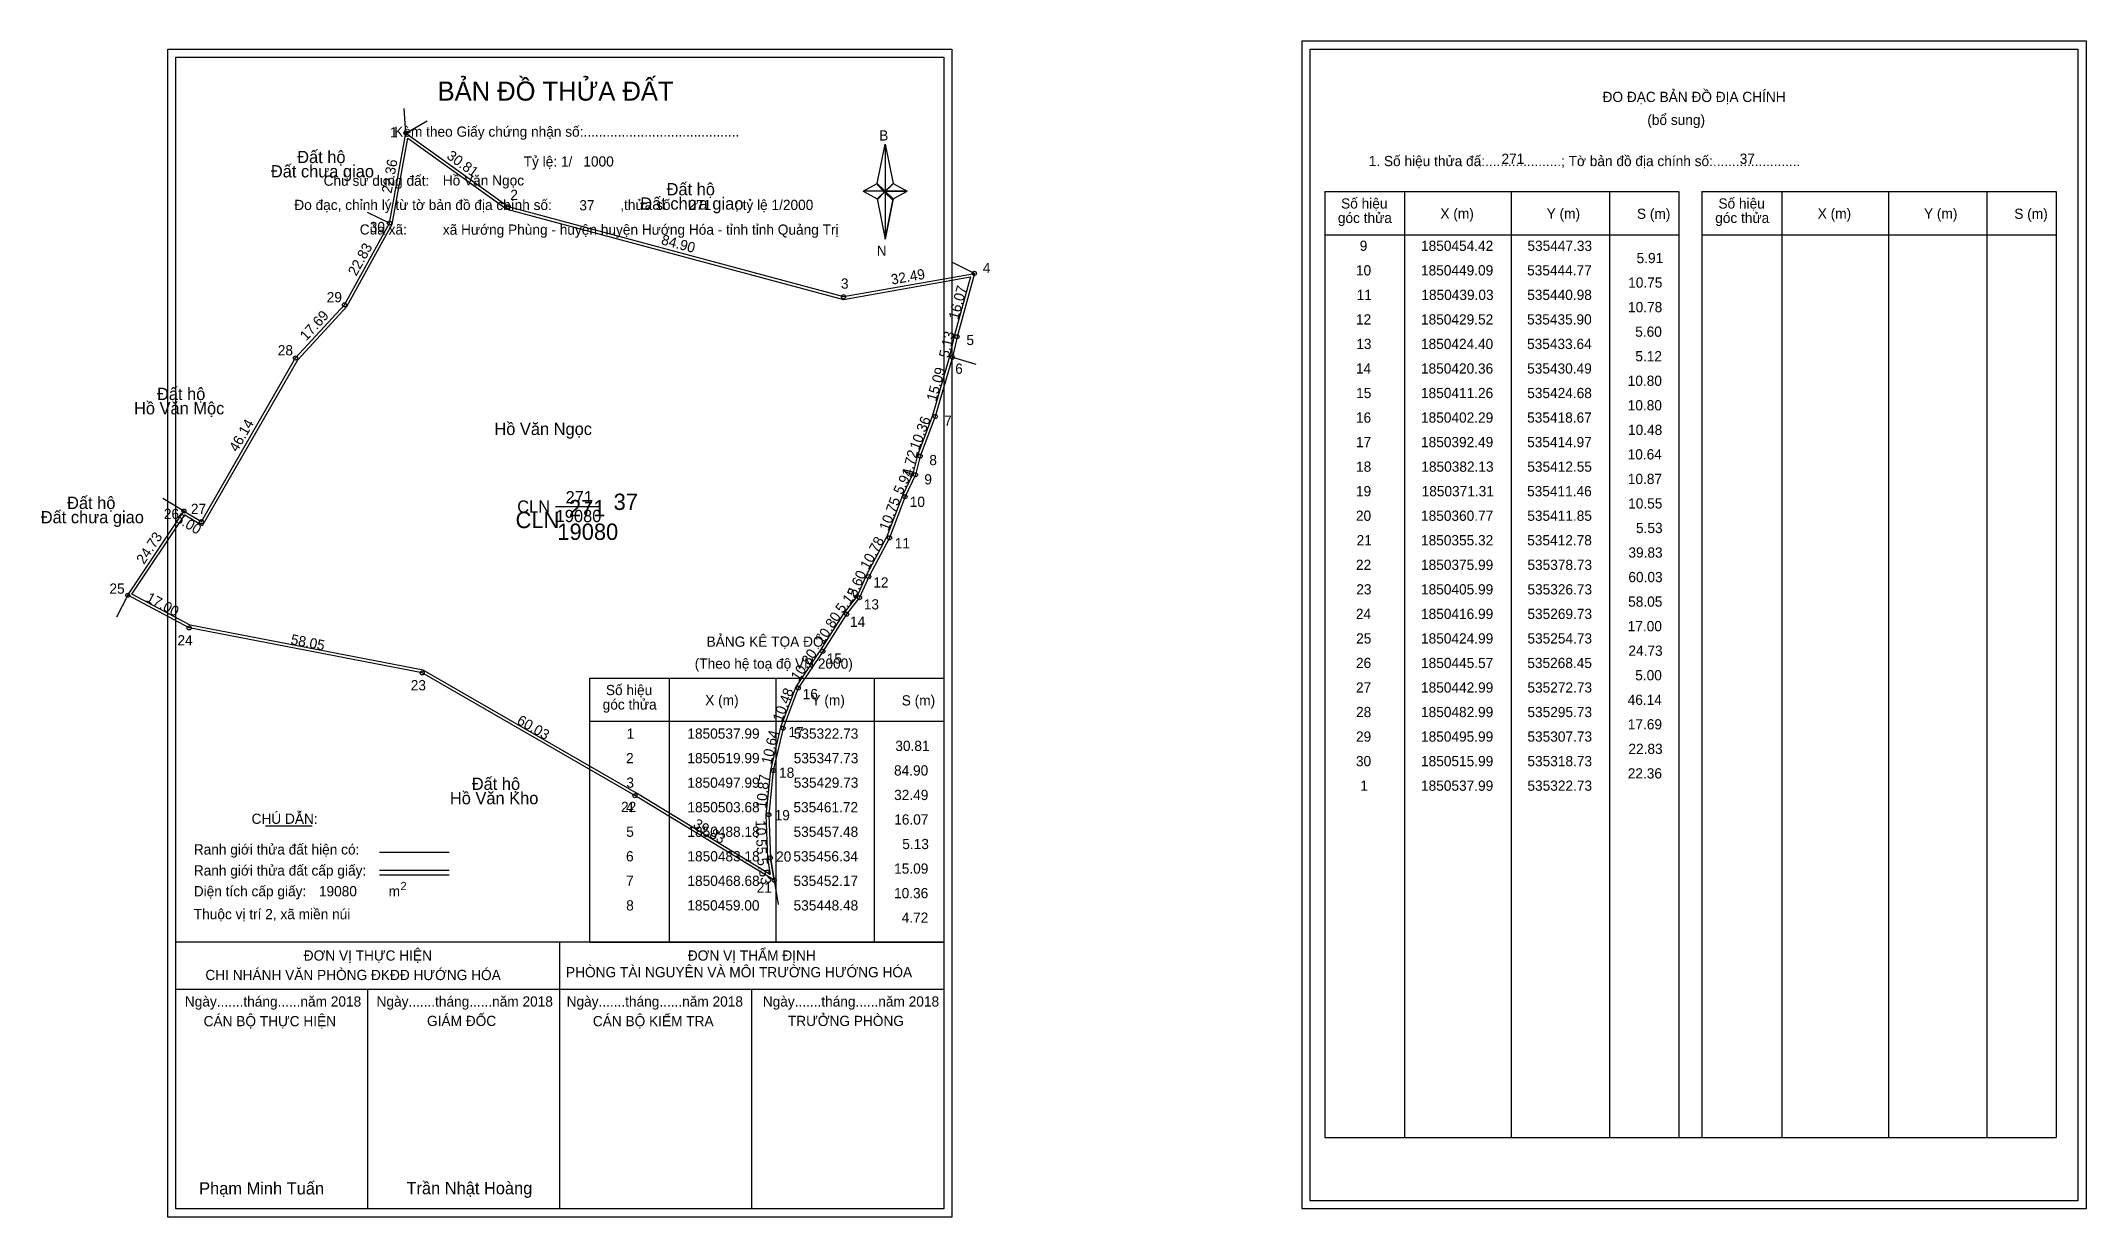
# Model space of a CAD drawing. Extents: x 535233 to 535734, y 1850273 to 1850561.
import ezdxf

# ---------------------------------------------------------------- set-up
doc = ezdxf.new("R2010")
doc.units = 0
for name, color, linetype in [('Level 1', 7, 'Continuous'), ('Level 10', 7, 'Continuous'), ('Level 11', 7, 'Continuous'), ('Level 13', 7, 'Continuous'), ('Level 2', 7, 'Continuous'), ('Level 27', 7, 'Continuous'), ('Level 3', 7, 'Continuous'), ('Level 36', 7, 'Continuous'), ('Level 4', 7, 'Continuous'), ('Level 49', 7, 'Continuous'), ('Level 5', 7, 'Continuous'), ('Level 53', 7, 'Continuous'), ('Level 55', 7, 'Continuous'), ('Level 6', 7, 'Continuous'), ('Level 63', 7, 'Continuous'), ('Level 7', 7, 'Continuous'), ('Level 9', 7, 'Continuous')]:
    doc.layers.add(name, color=color, linetype=linetype)

msp = doc.modelspace()

# ---------------------------------------------------------------- linework, layer by layer
at = {"layer": 'Level 1'}
for p, q in [((535266.52, 1850556.52), (535266.52, 1850556.52)), ((535543.84, 1850558.52), (535543.84, 1850558.52)), ((535437.94, 1850525.64), (535439.91, 1850535.28)), ((535439.91, 1850535.28), (535439.91, 1850523.75)), ((535439.91, 1850535.28), (535441.88, 1850525.64)), ((535434.5, 1850523.75), (535437.94, 1850525.64)), ((535437.94, 1850525.64), (535439.91, 1850523.75)), ((535439.76, 1850523.53), (535437.94, 1850525.42)), ((535441.73, 1850525.42), (535439.76, 1850523.53)), ((535439.76, 1850523.53), (535441.73, 1850525.42)), ((535441.88, 1850525.64), (535439.91, 1850523.75)), ((535439.91, 1850523.75), (535437.94, 1850521.91)), ((535439.76, 1850523.53), (535437.94, 1850521.69)), ((535437.94, 1850521.69), (535439.76, 1850523.53)), ((535437.94, 1850521.91), (535439.91, 1850512.05)), ((535441.73, 1850521.69), (535439.76, 1850523.53)), ((535439.91, 1850523.75), (535439.91, 1850512.05)), ((535439.91, 1850523.75), (535445.32, 1850523.75)), ((535439.91, 1850523.75), (535441.88, 1850521.91)), ((535441.88, 1850521.91), (535439.91, 1850512.05)), ((535441.88, 1850521.91), (535445.32, 1850523.75)), ((535547.38, 1850523.66), (535633.98, 1850523.66)), ((535566.97, 1850292.4), (535566.97, 1850523.66)), ((535593.04, 1850292.4), (535593.04, 1850523.66)), ((535617.01, 1850523.66), (535617.01, 1850292.4)), ((535633.98, 1850523.66), (535633.98, 1850292.4)), ((535639.63, 1850523.66), (535726.24, 1850523.66)), ((535659.22, 1850292.4), (535659.22, 1850523.66)), ((535685.3, 1850292.4), (535685.3, 1850523.66)), ((535709.27, 1850523.66), (535709.27, 1850292.4)), ((535726.24, 1850523.66), (535726.24, 1850292.4)), ((535547.38, 1850513.14), (535633.98, 1850513.14)), ((535639.63, 1850513.14), (535726.24, 1850513.14)), ((535367.62, 1850404.69), (535454.22, 1850404.69)), ((535387.21, 1850340.17), (535387.21, 1850404.69)), ((535413.28, 1850340.17), (535413.28, 1850404.69)), ((535437.25, 1850404.69), (535437.25, 1850340.17)), ((535367.62, 1850394.16), (535454.22, 1850394.16)), ((535288.44, 1850368.58), (535299.84, 1850368.58)), ((535316.3, 1850362.18), (535333.32, 1850362.18)), ((535316.3, 1850357.73), (535333.32, 1850357.73)), ((535316.3, 1850356.64), (535333.32, 1850356.64)), ((535373.35, 1850340.17), (535266.52, 1850340.17)), ((535454.22, 1850340.17), (535349.38, 1850340.17)), ((535360.37, 1850274.94), (535360.37, 1850340.17)), ((535367.62, 1850340.16), (535454.22, 1850340.16)), ((535454.22, 1850328.62), (535266.52, 1850328.62)), ((535313.44, 1850274.94), (535313.44, 1850328.62)), ((535407.29, 1850274.94), (535407.29, 1850328.62)), ((535547.38, 1850292.4), (535726.24, 1850292.4)), ((535454.22, 1850274.94), (535454.22, 1850274.94)), ((535731.54, 1850276.94), (535731.54, 1850276.94))]:
    msp.add_line(p, q, dxfattribs=at)
for points in [[(535437.94, 1850525.64), (535439.91, 1850535.28), (535439.91, 1850523.75)], [(535439.91, 1850523.75), (535441.88, 1850525.64), (535445.32, 1850523.75)], [(535434.5, 1850523.75), (535437.94, 1850521.91), (535439.91, 1850523.75)], [(535439.91, 1850523.75), (535439.91, 1850512.05), (535441.88, 1850521.91)]]:
    msp.add_lwpolyline(points, close=True, dxfattribs=at)
at = {"layer": 'Level 10'}
for p, q in [((535433.64, 1850424.4), (535430.49, 1850420.36)), ((535412.78, 1850355.32), (535411.85, 1850360.77))]:
    msp.add_line(p, q, dxfattribs=at)
for points in [[(535254.73, 1850424.99), (535268.45, 1850445.57), (535272.73, 1850442.99), (535295.73, 1850482.99), (535307.73, 1850495.99), (535318.73, 1850515.99), (535322.73, 1850537.99), (535347.73, 1850519.99), (535429.73, 1850497.99), (535461.72, 1850503.68), (535457.48, 1850488.18), (535456.34, 1850483.18), (535452.17, 1850468.68), (535448.48, 1850459), (535447.33, 1850454.42), (535444.77, 1850449.09), (535440.98, 1850439.03), (535435.9, 1850429.52), (535433.64, 1850424.4), (535430.49, 1850420.36), (535424.68, 1850411.26), (535418.67, 1850402.29), (535414.97, 1850392.49), (535412.55, 1850382.13), (535411.46, 1850371.31), (535411.85, 1850360.77), (535412.78, 1850355.32), (535378.73, 1850375.99), (535326.73, 1850405.99), (535269.73, 1850416.99)], [(535255.74, 1850425.24), (535268.66, 1850444.63), (535272.98, 1850442.02), (535296.3, 1850482.57), (535308.3, 1850495.58), (535319.4, 1850515.75), (535323.22, 1850536.77), (535347.42, 1850519.35), (535429.7, 1850497.27), (535460.75, 1850502.8), (535456.8, 1850488.35), (535455.66, 1850483.35), (535451.51, 1850468.9), (535447.81, 1850459.21), (535446.67, 1850454.66), (535444.13, 1850449.37), (535440.34, 1850439.32), (535435.27, 1850429.83), (535433.03, 1850424.76), (535429.92, 1850420.76), (535424.09, 1850411.64), (535418.04, 1850402.61), (535414.3, 1850392.69), (535411.86, 1850382.25), (535410.76, 1850371.33), (535411.15, 1850360.7), (535411.83, 1850356.71), (535379.09, 1850376.59), (535326.98, 1850406.66), (535269.97, 1850417.66)]]:
    msp.add_lwpolyline(points, close=True, dxfattribs=at)
at = {"layer": 'Level 11'}
for centre in [(535322.73, 1850537.99), (535347.73, 1850519.99), (535318.73, 1850515.99), (535461.72, 1850503.68), (535307.73, 1850495.99), (535429.73, 1850497.99), (535457.48, 1850488.18), (535295.73, 1850482.99), (535456.34, 1850483.18), (535452.17, 1850468.68), (535447.33, 1850454.42), (535448.48, 1850459), (535268.45, 1850445.57), (535444.77, 1850449.09), (535272.73, 1850442.99), (535440.98, 1850439.03), (535435.9, 1850429.52), (535254.73, 1850424.99), (535254.73, 1850424.99), (535433.64, 1850424.4), (535430.49, 1850420.36), (535269.73, 1850416.99), (535424.68, 1850411.26), (535326.73, 1850405.99), (535418.67, 1850402.29), (535414.97, 1850392.49), (535412.55, 1850382.13), (535378.73, 1850375.99), (535411.46, 1850371.31), (535411.85, 1850360.77), (535412.78, 1850355.32)]:
    msp.add_circle(centre, 0.5, dxfattribs=at)
at = {"layer": 'Level 27'}
for p, q in [((535322.73, 1850537.99), (535322.31, 1850543.98)), ((535322.73, 1850537.99), (535327.93, 1850540.99)), ((535318.73, 1850515.99), (535313.32, 1850518.58)), ((535461.72, 1850503.68), (535456.34, 1850506.34)), ((535456.34, 1850483.18), (535462.1, 1850481.51)), ((535268.45, 1850445.57), (535263.31, 1850448.67)), ((535254.73, 1850424.99), (535251.99, 1850419.65)), ((535412.78, 1850355.32), (535413.79, 1850349.41))]:
    msp.add_line(p, q, dxfattribs=at)
at = {"layer": 'Level 3'}
for p, q in [((535547.38, 1850523.66), (535547.38, 1850292.4)), ((535639.63, 1850523.66), (535639.63, 1850292.4)), ((535367.62, 1850404.69), (535367.62, 1850340.17))]:
    msp.add_line(p, q, dxfattribs=at)
at = {"layer": 'Level 63'}
for points in [[(535541.85, 1850560.52), (535733.55, 1850560.52), (535733.55, 1850274.94), (535541.85, 1850274.94)], [(535264.52, 1850558.52), (535456.22, 1850558.52), (535456.22, 1850272.94), (535264.52, 1850272.94)], [(535266.52, 1850556.52), (535454.22, 1850556.52), (535454.22, 1850274.94), (535266.52, 1850274.94)], [(535543.85, 1850558.52), (535731.55, 1850558.52), (535731.55, 1850276.94), (535543.85, 1850276.94)]]:
    msp.add_lwpolyline(points, close=True, dxfattribs=at)
at = {"layer": 'Level 9'}
msp.add_line((535359.35, 1850446.66), (535370.29, 1850446.66), dxfattribs=at)

# ---------------------------------------------------------------- texts
at = {"layer": 'Level 1'}
for s, height, p in [('BẢN ĐỒ THỬA ĐẤT', 4.6657, (535330.49, 1850545.92)), ('ĐO ĐẠC BẢN ĐỒ ĐỊA CHÍNH', 2.5, (535615.32, 1850545.58)), ('Kèm theo Giấy chứng nhận số:.........................................', 2.5, (535319.87, 1850537.09)), ('(bổ sung)', 2.5, (535626.26, 1850539.96)), ('B', 2.5, (535438.45, 1850536.15)), ('1. Số hiệu thửa đấ:....................; Tờ bản đồ địa chính số:.......................', 2.5, (535558.15, 1850529.9)), ('Chủ sử dụng đất:', 2.5, (535302.61, 1850525.1)), ('Đo đạc, chỉnh lý từ tờ bản đồ địa chính số:                  ,thửa số                 ; tỷ lệ 1/2000', 2.5, (535295.45, 1850519.17)), ('Số hiệu', 2.5, (535551.39, 1850519.53)), ('Số hiệu', 2.5, (535643.65, 1850519.53)), ('Của xã:', 2.5, (535311.45, 1850513.17)), ('góc thửa', 2.5, (535550.6, 1850516)), ('X (m)', 2.5, (535575.67, 1850517.06)), ('Y (m)', 2.5, (535601.65, 1850517.06)), ('S (m)', 2.5, (535623.73, 1850517.01)), ('góc thửa', 2.5, (535642.86, 1850516)), ('X (m)', 2.5, (535667.93, 1850517.06)), ('Y (m)', 2.5, (535693.91, 1850517.06)), ('S (m)', 2.5, (535715.99, 1850517.01)), ('N', 2.5, (535437.85, 1850507.98)), ('BẢNG KÊ TỌA ĐỘ', 2.5, (535396.25, 1850412.39)), ('(Theo hệ toạ độ VN 2000)', 2.5, (535393.35, 1850407.03)), ('góc thửa', 2.5, (535370.84, 1850397.03)), ('Số hiệu', 2.5, (535371.63, 1850400.56)), ('X (m)', 2.5, (535395.91, 1850398.08)), ('Y (m)', 2.5, (535421.89, 1850398.08)), ('S (m)', 2.5, (535443.97, 1850398.03)), ('CHÚ DẪN:', 2.5, (535285, 1850369.09)), ('Ranh giới thửa đất hiện có:', 2.5, (535270.87, 1850361.59)), ('Ranh giới thửa đất cấp giấy:', 2.5, (535270.87, 1850356.45)), ('2', 2, (535321.42, 1850352.9)), ('Diện tích cấp giấy:', 2.5, (535270.87, 1850351.37)), ('m', 2.5, (535318.52, 1850351.39)), ('Thuộc vị trí 2, xã miền núi', 2.5, (535270.87, 1850345.77)), ('ĐƠN VỊ THỰC HIỆN', 2.5, (535297.75, 1850335.65)), ('PHÒNG TÀI NGUYÊN VÀ MÔI TRƯỜNG HƯỚNG HÓA', 2.5, (535361.88, 1850331.58)), ('ĐƠN VỊ THẨM ĐỊNH', 2.5, (535391.66, 1850335.65)), ('CHI NHÁNH VĂN PHÒNG ĐKĐĐ HƯỚNG HÓA', 2.5, (535273.71, 1850330.89)), ('Ngày.......tháng......năm 2018', 2.5, (535268.69, 1850324.41)), ('Ngày.......tháng......năm 2018', 2.5, (535315.56, 1850324.41)), ('Ngày.......tháng......năm 2018', 2.5, (535362.03, 1850324.41)), ('Ngày.......tháng......năm 2018', 2.5, (535409.99, 1850324.41)), ('CÁN BỘ THỰC HIỆN', 2.5, (535273.27, 1850319.6)), ('GIÁM ĐỐC', 2.5, (535327.9, 1850319.66)), ('CÁN BỘ KIỂM TRA', 2.5, (535368.44, 1850319.6)), ('TRƯỞNG PHÒNG', 2.5, (535416.13, 1850319.66)), ('Phạm Minh Tuấn', 3, (535272.18, 1850278.48)), ('Trần Nhật Hoàng', 3, (535322.87, 1850278.53))]:
    msp.add_text(s, height=height, dxfattribs=at).set_placement(p)
at = {"layer": 'Level 11'}
msp.add_text('Tỷ lệ: 1/', height=2.5, dxfattribs=at).set_placement((535351.53, 1850529.78))
at = {"layer": 'Level 13'}
for s, p in [('271', (535361.77, 1850447.46)), ('CLN', (535349.96, 1850445.16)), ('19080', (535359.36, 1850442.86))]:
    msp.add_text(s, height=3, dxfattribs=at).set_placement(p)
at = {"layer": 'Level 2'}
msp.add_text('Hồ Văn Ngọc', height=3, dxfattribs=at).set_placement((535344.37, 1850464.16))
at = {"layer": 'Level 3'}
msp.add_text('CLN ', height=4, dxfattribs=at).set_placement((535349.55, 1850441.4))
at = {"layer": 'Level 36'}
for s, p in [('Đất chưa giao', (535289.72, 1850527.14)), ('Đất hộ', (535296.15, 1850530.64)), ('Đất hộ', (535386.47, 1850522.76)), ('Đất chưa giao', (535380.04, 1850519.26)), ('Đất hộ', (535261.87, 1850472.71)), ('Hồ Văn Mộc', (535256.26, 1850469.21)), ('Đất chưa giao', (535233.46, 1850442.57)), ('Đất hộ', (535239.89, 1850446.07)), ('Đất hộ', (535338.84, 1850377.38)), ('Hồ Văn Kho', (535333.49, 1850373.88))]:
    msp.add_text(s, height=3, dxfattribs=at).set_placement(p)
at = {"layer": 'Level 4'}
msp.add_text('271', height=4, dxfattribs=at).set_placement((535362.6, 1850444.29))
at = {"layer": 'Level 49'}
for s, rotation, p in [('22.36', 79.6952, (535319.21, 1850523.11)), ('30.81', 324.2461, (535332.51, 1850531.93)), ('22.83', 61.1892, (535310.6, 1850502.87)), ('84.90', 344.9816, (535384.99, 1850510.82)), ('32.49', 10.0856, (535441.57, 1850500.91)), ('16.07', 74.7011, (535457.75, 1850492.21)), ('17.69', 47.2906, (535298.38, 1850487.04)), ('5.13', 77.1561, (535455.45, 1850482.86)), ('15.09', 73.9555, (535452.36, 1850472.23)), ('46.14', 60.1011, (535281.5, 1850459.84)), ('10.36', 69.1332, (535448.12, 1850460.31)), ('4.72', 75.9049, (535446.36, 1850453.84)), ('5.91', 64.345, (535444.03, 1850449.39)), ('5.00', 328.9183, (535266.17, 1850443.09)), ('10.75', 69.3566, (535440.7, 1850440.57)), ('24.73', 56.3099, (535258.7, 1850432.39)), ('10.78', 61.89, (535435.83, 1850431.08)), ('5.60', 66.183, (535432.76, 1850424.39)), ('17.00', 331.9275, (535259, 1850423.62)), ('5.12', 52.0564, (535429.49, 1850420.38)), ('10.80', 57.4433, (535424.71, 1850412.79)), ('58.05', 349.0772, (535294.42, 1850413.04)), ('10.80', 56.1775, (535418.73, 1850403.82)), ('10.48', 69.3159, (535414.64, 1850393.88)), ('60.03', 330.0184, (535349.66, 1850393.68)), ('10.64', 76.852, (535412.05, 1850383.51)), ('10.87', 84.2475, (535410.8, 1850372.75)), ('39.83', 328.7402, (535392.75, 1850368.42)), ('10.55', 272.1191, (535408.21, 1850369.95)), ('5.53', 279.6838, (535408.54, 1850360.52))]:
    msp.add_text(s, height=2.5, rotation=rotation, dxfattribs=at).set_placement(p)
at = {"layer": 'Level 5'}
msp.add_text('19080', height=4, dxfattribs=at).set_placement((535359.77, 1850438.51))
at = {"layer": 'Level 53'}
for s, p in [('9', (535555.95, 1850509.18)), ('1850454.42', (535570.93, 1850509.18)), ('535447.33', (535596.95, 1850509.18)), ('10', (535555.02, 1850503.18)), ('1850449.09', (535570.93, 1850503.18)), ('535444.77', (535596.88, 1850503.18)), ('5.91', (535623.64, 1850506.18)), ('10.75', (535621.58, 1850500.18)), ('11', (535555.18, 1850497.18)), ('1850439.03', (535571.01, 1850497.18)), ('535440.98', (535596.9, 1850497.18)), ('10.78', (535621.55, 1850494.18)), ('12', (535555.03, 1850491.18)), ('1850429.52', (535570.93, 1850491.18)), ('535435.90', (535596.86, 1850491.18)), ('5.60', (535623.31, 1850488.18)), ('13', (535555.1, 1850485.18)), ('1850424.40', (535570.92, 1850485.18)), ('535433.64', (535596.86, 1850485.18)), ('14', (535555.01, 1850479.18)), ('1850420.36', (535570.92, 1850479.18)), ('535430.49', (535596.88, 1850479.18)), ('5.12', (535623.34, 1850482.18)), ('15', (535555.07, 1850473.18)), ('1850411.26', (535570.92, 1850473.18)), ('535424.68', (535596.9, 1850473.18)), ('10.80', (535621.47, 1850476.18)), ('10.80', (535621.47, 1850470.18)), ('16', (535555.02, 1850467.18)), ('1850402.29', (535570.93, 1850467.18)), ('535418.67', (535596.88, 1850467.18)), ('10.48', (535621.55, 1850464.18)), ('17', (535555.03, 1850461.18)), ('1850392.49', (535570.93, 1850461.18)), ('535414.97', (535596.88, 1850461.18)), ('10.64', (535621.46, 1850458.18)), ('18', (535555.05, 1850455.18)), ('1850382.13', (535571.01, 1850455.18)), ('535412.55', (535596.92, 1850455.18)), ('19', (535555.03, 1850449.18)), ('1850371.31', (535571.08, 1850449.18)), ('535411.46', (535596.87, 1850449.18)), ('10.87', (535621.5, 1850452.18)), ('20', (535555.02, 1850443.18)), ('1850360.77', (535570.94, 1850443.18)), ('535411.85', (535596.92, 1850443.18)), ('10.55', (535621.58, 1850446.18)), ('5.53', (535623.49, 1850440.18)), ('21', (535555.18, 1850437.18)), ('1850355.32', (535570.93, 1850437.18)), ('535412.78', (535596.9, 1850437.18)), ('39.83', (535621.64, 1850434.18)), ('22', (535555.03, 1850431.18)), ('1850375.99', (535570.93, 1850431.18)), ('535378.73', (535596.95, 1850431.18)), ('60.03', (535621.64, 1850428.18)), ('23', (535555.1, 1850425.18)), ('1850405.99', (535570.93, 1850425.18)), ('535326.73', (535596.95, 1850425.18)), ('24', (535555.01, 1850419.18)), ('1850416.99', (535570.93, 1850419.18)), ('535269.73', (535596.95, 1850419.18)), ('58.05', (535621.58, 1850422.18)), ('25', (535555.07, 1850413.18)), ('1850424.99', (535570.93, 1850413.18)), ('535254.73', (535596.95, 1850413.18)), ('17.00', (535621.47, 1850416.18)), ('24.73', (535621.64, 1850410.18)), ('26', (535555.02, 1850407.18)), ('1850445.57', (535570.94, 1850407.18)), ('535268.45', (535596.92, 1850407.18)), ('5.00', (535623.31, 1850404.18)), ('27', (535555.03, 1850401.18)), ('1850442.99', (535570.93, 1850401.18)), ('535272.73', (535596.95, 1850401.18)), ('46.14', (535621.46, 1850398.18)), ('28', (535555.05, 1850395.18)), ('1850482.99', (535570.93, 1850395.18)), ('535295.73', (535596.95, 1850395.18)), ('1', (535376.71, 1850389.91)), ('1850537.99', (535391.55, 1850389.91)), ('535322.73', (535417.56, 1850389.91)), ('29', (535555.03, 1850389.18)), ('1850495.99', (535570.93, 1850389.18)), ('535307.73', (535596.95, 1850389.18)), ('17.69', (535621.49, 1850392.18)), ('2', (535376.56, 1850383.91)), ('1850519.99', (535391.55, 1850383.91)), ('535347.73', (535417.56, 1850383.91)), ('30.81', (535442.4, 1850386.91)), ('30', (535555.02, 1850383.18)), ('1850515.99', (535570.93, 1850383.18)), ('535318.73', (535596.95, 1850383.18)), ('22.83', (535621.64, 1850386.18)), ('3', (535376.64, 1850377.91)), ('1850497.99', (535391.55, 1850377.91)), ('535429.73', (535417.56, 1850377.91)), ('84.90', (535442.08, 1850380.91)), ('1850537.99', (535570.93, 1850377.18)), ('535322.73', (535596.95, 1850377.18)), ('22.36', (535621.48, 1850380.18)), ('32.49', (535442.11, 1850374.91)), ('1', (535556.1, 1850377.18)), ('4', (535376.55, 1850371.91)), ('1850503.68', (535391.57, 1850371.91)), ('535461.72', (535417.49, 1850371.91)), ('16.07', (535442.12, 1850368.91)), ('5', (535376.61, 1850365.91)), ('1850488.18', (535391.57, 1850365.91)), ('535457.48', (535417.52, 1850365.91)), ('5.13', (535444.1, 1850362.91)), ('6', (535376.56, 1850359.91)), ('1850483.18', (535391.57, 1850359.91)), ('535456.34', (535417.47, 1850359.91)), ('7', (535376.57, 1850353.91)), ('1850468.68', (535391.57, 1850353.91)), ('535452.17', (535417.49, 1850353.91)), ('15.09', (535442.11, 1850356.91)), ('8', (535376.59, 1850347.91)), ('1850459.00', (535391.53, 1850347.91)), ('535448.48', (535417.52, 1850347.91)), ('10.36', (535442.09, 1850350.91)), ('4.72', (535443.95, 1850344.91))]:
    msp.add_text(s, height=2.5, dxfattribs=at).set_placement(p)
at = {"layer": 'Level 55'}
for s, height, p in [('1', 0.4, (535322.62, 1850537.99)), ('0', 0.11, (535322.69, 1850537.88)), ('0', 0.11, (535322.69, 1850537.88)), ('2', 0.4, (535347.59, 1850519.99)), ('0', 0.11, (535347.69, 1850519.88)), ('30', 0.4, (535318.45, 1850515.99)), ('270', 0.11, (535318.61, 1850515.88)), ('270', 0.11, (535318.61, 1850515.88)), ('0', 0.11, (535318.69, 1850515.88)), ('4', 0.4, (535461.58, 1850503.68)), ('0', 0.11, (535461.68, 1850503.57)), ('29', 0.4, (535307.45, 1850495.99)), ('270', 0.11, (535307.61, 1850495.88)), ('270', 0.11, (535307.61, 1850495.88)), ('3', 0.4, (535429.61, 1850497.99)), ('0', 0.11, (535429.69, 1850497.88)), ('5', 0.4, (535457.35, 1850488.18)), ('28', 0.4, (535295.45, 1850482.99)), ('270', 0.11, (535295.61, 1850482.88)), ('270', 0.11, (535295.61, 1850482.88)), ('6', 0.4, (535456.2, 1850483.18)), ('7', 0.4, (535452.04, 1850468.68)), ('9', 0.4, (535447.19, 1850454.42)), ('8', 0.4, (535448.35, 1850459)), ('26', 0.4, (535268.17, 1850445.57)), ('270', 0.11, (535268.33, 1850445.46)), ('270', 0.11, (535268.33, 1850445.46)), ('0', 0.11, (535268.41, 1850445.46)), ('0', 0.11, (535268.41, 1850445.46)), ('10', 0.4, (535444.49, 1850449.09)), ('27', 0.4, (535272.45, 1850442.99)), ('270', 0.11, (535272.61, 1850442.88)), ('270', 0.11, (535272.61, 1850442.88)), ('11', 0.4, (535440.72, 1850439.03)), ('12', 0.4, (535435.62, 1850429.52)), ('25', 0.4, (535254.45, 1850424.99)), ('272', 0.11, (535254.61, 1850424.88)), ('0', 0.11, (535254.69, 1850424.88)), ('0', 0.11, (535254.69, 1850424.88)), ('13', 0.4, (535433.37, 1850424.4)), ('14', 0.4, (535430.2, 1850420.36)), ('24', 0.4, (535269.44, 1850416.99)), ('272', 0.11, (535269.61, 1850416.88)), ('15', 0.4, (535424.4, 1850411.26)), ('23', 0.4, (535326.46, 1850405.99)), ('272', 0.11, (535326.61, 1850405.88)), ('16', 0.4, (535418.39, 1850402.29)), ('17', 0.4, (535414.69, 1850392.49)), ('18', 0.4, (535412.27, 1850382.13)), ('22', 0.4, (535378.45, 1850375.99)), ('272', 0.11, (535378.61, 1850375.88)), ('19', 0.4, (535411.18, 1850371.31)), ('20', 0.4, (535411.57, 1850360.77)), ('21', 0.4, (535412.52, 1850355.32)), ('272', 0.11, (535412.66, 1850355.21))]:
    msp.add_text(s, height=height, dxfattribs=at).set_placement(p)
at = {"layer": 'Level 6'}
for s, p in [('1000', (535366.12, 1850529.8)), ('271', (535590.6, 1850530.44)), ('37', (535648.85, 1850530.46)), ('Hồ Văn Ngọc', (535331.74, 1850525.17)), ('37', (535365.13, 1850519.08)), ('271', (535391.82, 1850519.16)), ('xã Hướng Phùng - huyện huyện Hướng Hóa - tỉnh tỉnh Quảng Trị', (535331.76, 1850513.13)), ('19080', (535301.46, 1850351.37))]:
    msp.add_text(s, height=2.5, dxfattribs=at).set_placement(p)
at = {"layer": 'Level 7'}
msp.add_text('37', height=4, dxfattribs=at).set_placement((535373.52, 1850445.83))
at = {"layer": 'Level 9'}
for s, p in [('1', (535318.84, 1850536.92)), ('2', (535348.26, 1850521.63)), ('30', (535313.9, 1850513.76)), ('4', (535463.78, 1850503.74)), ('3', (535429.1, 1850499.94)), ('29', (535303.37, 1850496.61)), ('28', (535291.41, 1850483.63)), ('5', (535459.78, 1850486.15)), ('6', (535457.03, 1850479.13)), ('7', (535454.36, 1850466.42)), ('8', (535450.71, 1850456.79)), ('9', (535449.49, 1850452.08)), ('26', (535263.55, 1850443.62)), ('27', (535270.16, 1850444.84)), ('10', (535445.93, 1850446.58)), ('11', (535442.27, 1850436.46)), ('25', (535250.25, 1850425.36)), ('12', (535437.01, 1850426.87)), ('14', (535431.32, 1850417.26)), ('13', (535434.69, 1850421.51)), ('24', (535266.88, 1850412.72)), ('15', (535425.63, 1850408.26)), ('23', (535323.92, 1850401.74)), ('16', (535419.74, 1850399.57)), ('17', (535416.27, 1850390.31)), ('18', (535413.97, 1850380.35)), ('22', (535375.33, 1850371.99)), ('19', (535412.89, 1850369.96)), ('20', (535413.25, 1850359.85)), ('21', (535408.51, 1850352.27))]:
    msp.add_text(s, height=2.5, dxfattribs=at).set_placement(p)

doc.saveas('drawing.dxf')
